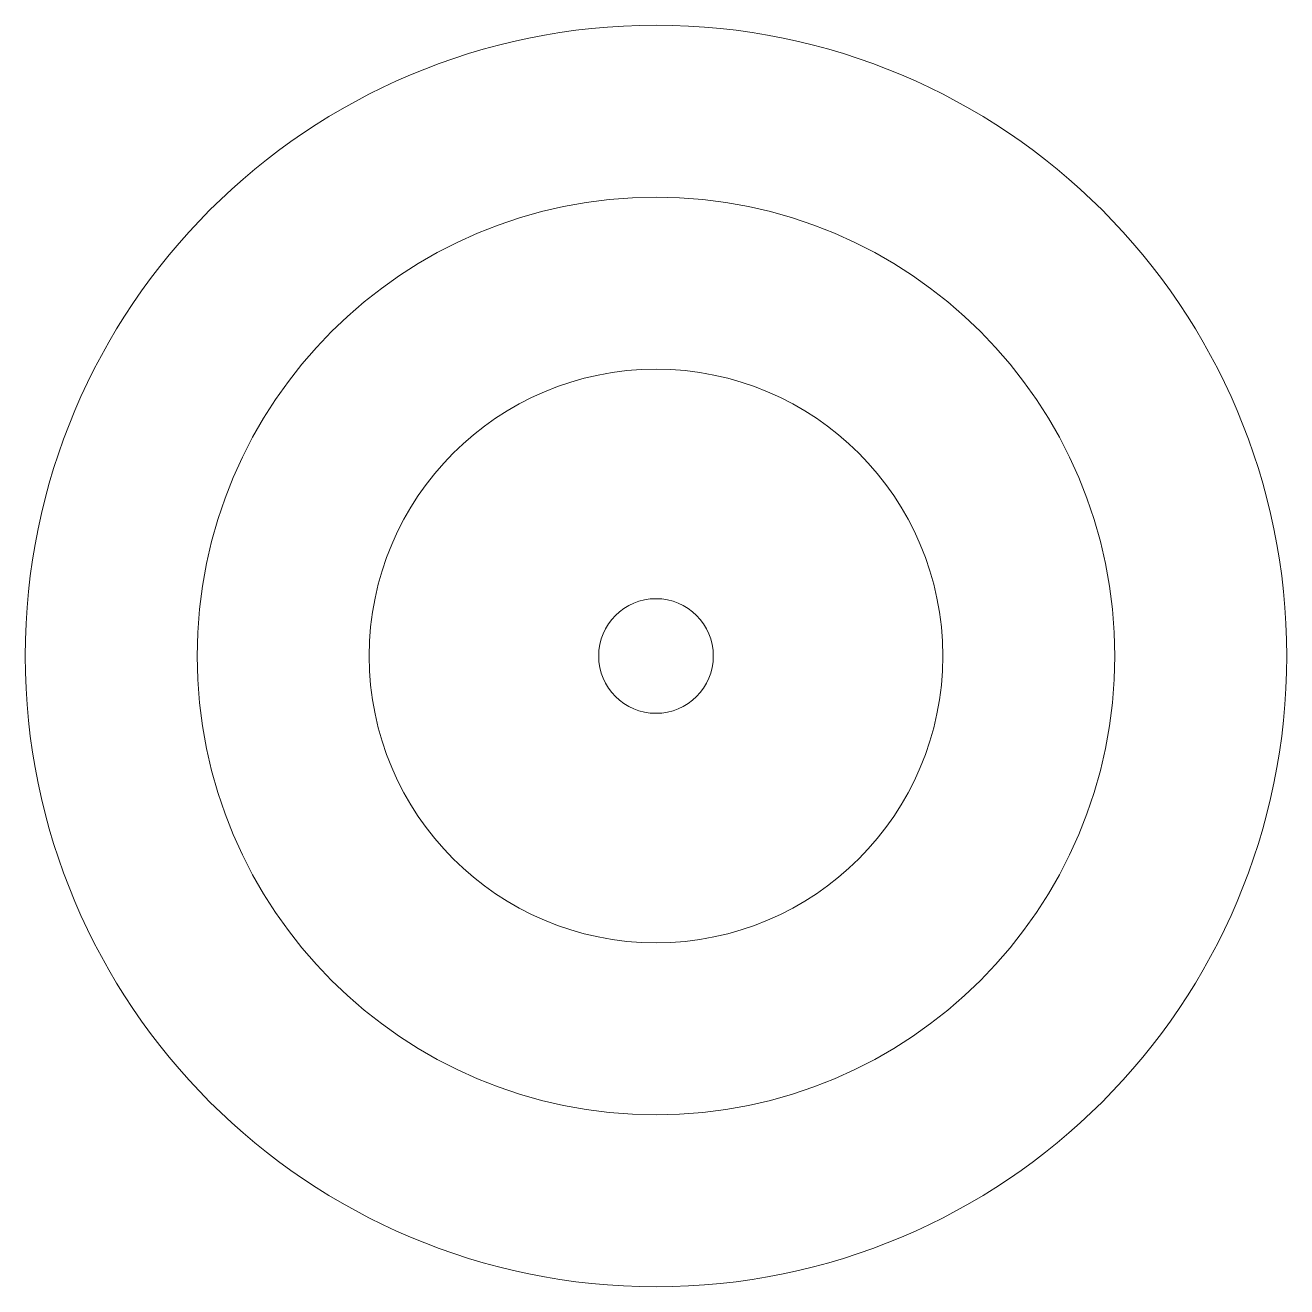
# Model space of a CAD drawing. Header units: millimetres. Extents: x -55 to 55, y -55 to 55.
import ezdxf

# ---------------------------------------------------------------- set-up
doc = ezdxf.new("R2010")
doc.units = ezdxf.units.MM

msp = doc.modelspace()

# ---------------------------------------------------------------- linework, layer by layer
at = {"color": 7, "linetype": 'Continuous', "lineweight": 15}
for radius in [55.02, 40.02, 25.02, 5]:
    msp.add_circle((0, 0), radius, dxfattribs=at)

doc.saveas('drawing.dxf')
